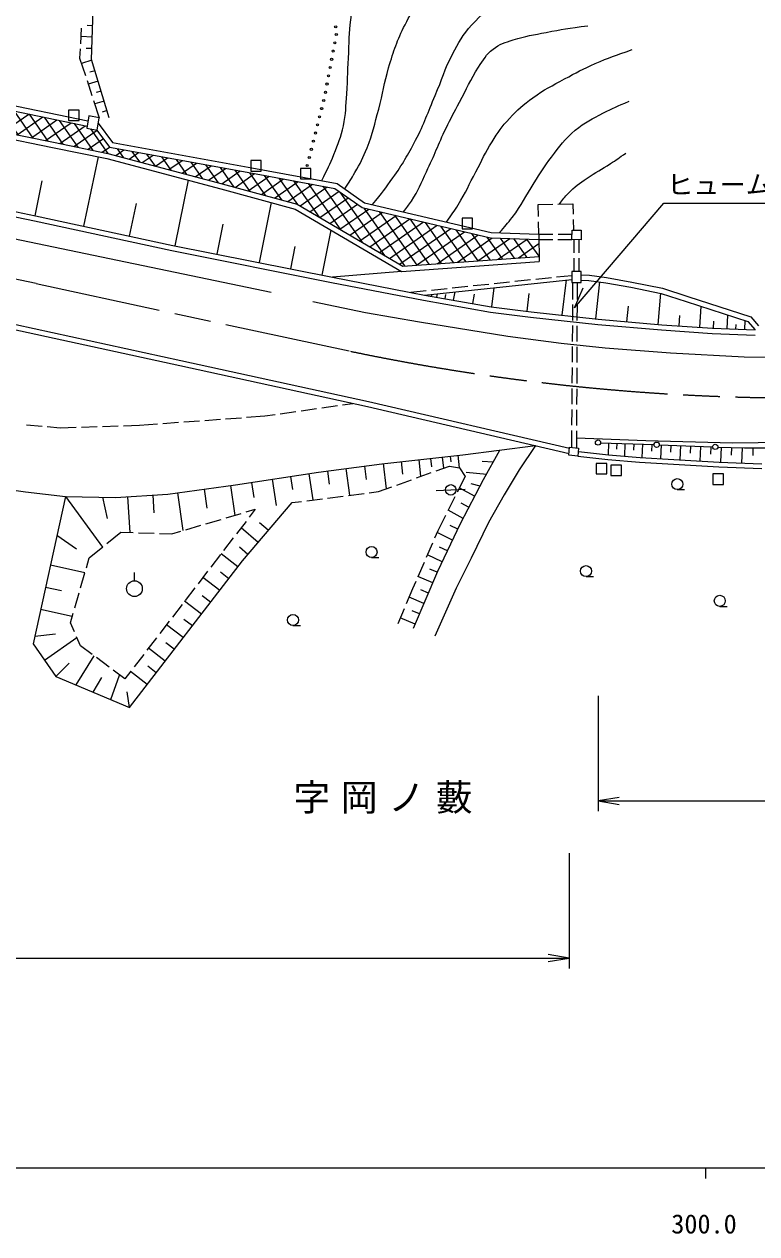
# Model space of a CAD drawing. Units: millimetres, scale not verified. Extents: x 40000 to 680000, y 20000 to 380000.
# Drawn here: x 303074 to 372872, y 198715 to 314055 of the extents above; entities that cross this region are included whole.
import ezdxf
from ezdxf.enums import TextEntityAlignment as Align

# ---------------------------------------------------------------- set-up
doc = ezdxf.new("R2010")
doc.units = ezdxf.units.MM
doc.header["$LTSCALE"] = 1000
doc.linetypes.add('CHAIN', pattern=[18.5, 12, -1.5, 3.5, -1.5])
for name, color, linetype, lineweight in [('M-BMK', 2, 'CHAIN', 13), ('M-BMK-ROW', 30, 'Continuous', 25), ('M-STR-HTXT', 7, 'Continuous', 13), ('M-STR-STRC', 7, 'Continuous', 25), ('M-TTL-BAND', 7, 'Continuous', 25), ('M-WORK', 1, 'Continuous', 13)]:
    doc.layers.add(name, color=color, linetype=linetype, lineweight=lineweight)
doc.layers.add('M-BMK-HTXT', color=7, linetype='Continuous')
doc.styles.add('ＭＳ ゴシック', font='')
doc.styles.get('ＭＳ ゴシック').set_extended_font_data('MS Gothic')

# ---------------------------------------------------------------- blocks, each defined once
blk = doc.blocks.new('open_arrow')
at = {"color": 0, "linetype": 'Continuous', "lineweight": -2}
blk.add_lwpolyline([(7.5, 1.25), (0, 0), (7.5, -1.25)], dxfattribs=at)

msp = doc.modelspace()

# ---------------------------------------------------------------- hatches: boundary and pattern name
at = {"layer": 'M-WORK'}
h = msp.add_hatch(dxfattribs=at)
h.set_pattern_fill('USER', color=256, style=0, pattern_type=2)
h.set_pattern_definition([(35, (352122, 291919), (-573.576, 819.152), []), (125, (352122, 291919), (-819.152, -573.576), [])])
h.paths.add_polyline_path([(352122, 291919), (352117, 293533), (352099, 293533), (347494, 293685), (335283, 296570), (332683, 298400), (324666, 299872), (311216, 302323), (310007, 303961), (309026, 304141), (309061, 304336), (276857, 311018), (274635, 311479), (274347, 309955), (274207, 309221), (274213, 309220), (290570, 305925), (305879, 302799), (311052, 301733), (321930, 298829), (329070, 296898), (339140, 290984)])

# ---------------------------------------------------------------- linework, layer by layer
at = {"layer": 'M-BMK'}
for q in [(237945, 302901), (334153, 282867)]:
    msp.add_line((304215, 289320), q, dxfattribs=at)
msp.add_arc((377158, 488417), 210000, 258.18301, 277.50979, dxfattribs=at)
at = {"layer": 'M-BMK-ROW'}
for p, q in [((308298, 305869), (307298, 305869)), ((307298, 305869), (307298, 304869)), ((308298, 304869), (308298, 305869)), ((307298, 304869), (308298, 304869)), ((325656, 301047), (324656, 301047)), ((324656, 301047), (324656, 300047)), ((325656, 300047), (325656, 301047)), ((324656, 300047), (325656, 300047)), ((330386, 300297), (329386, 300297)), ((329386, 300297), (329386, 299297)), ((330386, 299297), (330386, 300297)), ((329386, 299297), (330386, 299297)), ((345793, 295546), (344793, 295546)), ((344793, 295546), (344793, 294546)), ((345793, 294546), (345793, 295546)), ((344793, 294546), (345793, 294546)), ((358570, 272179), (357570, 272179)), ((357570, 272179), (357570, 271179)), ((357570, 271179), (358570, 271179)), ((358570, 271179), (358570, 272179)), ((359973, 272019), (358973, 272019)), ((358973, 272019), (358973, 271019)), ((359973, 271019), (359973, 272019)), ((369688, 271175), (368688, 271175)), ((368688, 271175), (368688, 270175)), ((369688, 270175), (369688, 271175)), ((358973, 271019), (359973, 271019)), ((368688, 270175), (369688, 270175))]:
    msp.add_line(p, q, dxfattribs=at)
at = {"layer": 'M-STR-HTXT'}
for p, q in [((355500, 287000), (356338, 288912)), ((357747, 250000), (357747, 239000)), ((357747, 240000), (435937, 240000)), ((355000, 235000), (355000, 224000)), ((89500, 225000), (355000, 225000))]:
    msp.add_line(p, q, dxfattribs=at)
msp.add_lwpolyline([(355500, 287000), (364000, 297000), (392750, 297000)], dxfattribs=at)
at = {"layer": 'M-STR-STRC'}
for p, q in [((357997, 274151), (363081, 273964)), ((363581, 273945), (368665, 273758)), ((369165, 273739), (371707, 273646)), ((371707, 273646), (374884, 273674))]:
    msp.add_line(p, q, dxfattribs=at)
for centre in [(357747, 274161), (363331, 273955), (368915, 273749)]:
    msp.add_circle(centre, 250, dxfattribs=at)
at = {"layer": 'M-TTL-BAND'}
for p, q in [((40000, 205000), (579000, 205000)), ((368000, 205000), (368000, 204000))]:
    msp.add_line(p, q, dxfattribs=at)
at = {"layer": 'M-WORK'}
for p, q in [((309497, 310701), (309677, 316396)), ((309598, 313905), (309062, 313922)), ((308496, 313689), (308424, 312190)), ((309565, 312833), (308457, 312868)), ((277223, 311453), (309152, 304828)), ((308400, 311691), (308358, 310821)), ((309530, 311725), (308976, 311743)), ((276857, 311018), (309061, 304336)), ((308358, 310821), (308902, 309159)), ((309522, 310621), (308522, 310320)), ((311176, 305127), (309497, 310701)), ((309822, 309622), (309323, 309471)), ((309058, 308684), (309525, 307258)), ((310123, 308623), (309172, 308336)), ((310410, 307671), (309934, 307528)), ((290570, 305925), (305879, 302799)), ((309680, 306783), (310224, 305121)), ((310696, 306720), (309790, 306447)), ((310969, 305814), (310516, 305677)), ((290470, 305435), (305779, 302309)), ((309239, 305302), (309026, 304141)), ((310224, 305121), (309239, 305302)), ((310011, 303960), (310224, 305121)), ((310134, 304631), (311500, 302780)), ((309026, 304141), (310011, 303960)), ((310007, 303961), (311216, 302323)), ((305779, 302309), (310937, 301246)), ((305879, 302799), (311052, 301733)), ((311216, 302323), (324666, 299872)), ((311500, 302780), (324756, 300364)), ((308740, 294797), (310167, 301405)), ((310937, 301246), (321800, 298347)), ((311052, 301733), (321930, 298829)), ((324756, 300364), (332881, 298872)), ((304114, 295795), (304799, 299105)), ((317467, 292916), (318716, 299170)), ((321930, 298829), (329070, 296898)), ((324666, 299872), (332683, 298400)), ((332881, 298872), (335492, 297034)), ((291569, 297879), (304061, 295295)), ((291670, 298369), (304165, 295785)), ((321800, 298347), (328875, 296433)), ((332683, 298400), (335283, 296570)), ((313103, 293855), (313776, 296972)), ((325480, 291317), (326623, 297040)), ((328875, 296433), (339021, 290474)), ((329070, 296898), (339140, 290984)), ((335283, 296570), (347494, 293685)), ((335492, 297034), (347560, 294184)), ((352027, 296876), (353429, 296899)), ((352064, 295704), (352027, 296876)), ((353929, 296907), (355330, 296929)), ((355330, 296929), (355366, 295926)), ((304061, 295295), (317144, 292471)), ((304165, 295785), (317245, 292961)), ((355383, 295427), (355418, 294424)), ((321474, 292116), (322045, 294978)), ((331477, 290119), (332332, 294402)), ((347560, 294184), (352116, 294033)), ((352116, 294033), (352079, 295204)), ((355263, 293513), (355275, 294426)), ((355275, 294426), (356151, 294414)), ((356151, 294414), (356139, 293501)), ((300025, 294026), (326599, 288512)), ((347494, 293685), (352099, 293533)), ((352099, 293533), (353431, 293524)), ((352116, 294033), (352123, 291417)), ((352116, 294033), (353443, 294033)), ((353931, 293521), (355263, 293513)), ((353943, 294034), (355270, 294034)), ((356139, 293501), (355263, 293513)), ((355444, 293510), (355444, 292244)), ((355906, 293504), (355915, 292240)), ((317144, 292471), (332361, 289433)), ((317245, 292961), (332457, 289924)), ((328479, 290718), (328906, 292859)), ((339140, 290984), (352122, 291919)), ((339021, 290474), (352123, 291417)), ((355444, 291744), (355444, 290477)), ((355919, 291740), (355929, 290477)), ((339021, 290474), (332457, 289924)), ((332457, 289924), (341222, 288219)), ((341222, 288219), (355250, 289721)), ((351317, 289664), (349825, 289508)), ((353306, 289872), (351814, 289716)), ((355250, 290076), (353803, 289925)), ((354344, 286307), (354737, 289666)), ((355250, 290477), (355250, 289423)), ((356138, 290477), (355250, 290477)), ((356116, 289651), (356877, 289617)), ((356138, 289423), (356138, 290477)), ((356138, 290151), (356922, 290115)), ((356877, 289617), (358490, 289396)), ((356922, 290115), (358568, 289890)), ((358568, 289890), (360960, 289464)), ((332361, 289433), (341131, 287727)), ((341371, 288623), (339924, 288471)), ((343360, 288831), (341868, 288675)), ((345349, 289039), (343857, 288883)), ((343987, 287731), (344128, 288530)), ((347338, 289248), (345846, 289091)), ((347626, 287092), (347841, 288927)), ((349327, 289456), (347836, 289300)), ((350985, 286699), (351182, 288379)), ((355250, 289423), (356138, 289423)), ((355349, 287813), (355361, 289423)), ((355752, 289423), (355746, 287792)), ((357538, 285952), (357920, 289474)), ((358490, 289396), (360867, 288973)), ((360867, 288973), (363770, 288387)), ((360960, 289464), (363896, 288872)), ((363474, 285427), (363734, 288395)), ((363770, 288387), (366134, 287627)), ((363896, 288872), (366288, 288102)), ((330559, 287609), (335594, 286570)), ((341131, 287727), (347488, 286605)), ((341222, 288219), (347563, 287100)), ((341896, 288100), (341926, 288268)), ((342389, 288013), (342448, 288350)), ((343188, 287872), (343258, 288271)), ((345806, 287410), (345967, 288319)), ((355335, 285813), (355346, 287313)), ((355744, 287292), (355738, 285792)), ((366134, 287627), (372009, 285703)), ((366288, 288102), (372291, 286137)), ((296430, 286182), (317890, 281507)), ((296537, 286671), (317996, 281995)), ((335594, 286570), (340735, 285664)), ((347488, 286605), (351314, 286124)), ((347563, 287100), (351372, 286620)), ((351314, 286124), (357717, 285430)), ((351372, 286620), (357766, 285928)), ((360506, 285687), (360636, 287171)), ((365463, 285287), (365529, 286282)), ((367452, 285155), (367584, 287145)), ((370056, 285020), (370107, 286323)), ((372291, 286137), (373049, 285296)), ((340735, 285664), (349154, 284306)), ((355321, 283813), (355331, 285313)), ((355736, 285292), (355731, 283792)), ((357717, 285430), (363802, 284896)), ((357766, 285928), (363840, 285395)), ((363802, 284896), (368636, 284576)), ((363840, 285395), (368662, 285075)), ((368662, 285075), (372718, 284916)), ((368753, 285071), (368779, 285723)), ((370887, 284988), (370904, 285404)), ((371719, 284955), (371752, 285787)), ((372009, 285703), (372718, 284916)), ((349154, 284306), (354242, 283640)), ((368636, 284576), (372719, 284416)), ((354242, 283640), (358425, 283187)), ((355306, 281813), (355317, 283313)), ((355729, 283292), (355723, 281792)), ((358425, 283187), (364659, 282734)), ((364659, 282734), (371665, 282334)), ((317890, 281507), (335769, 277591)), ((317996, 281995), (335879, 278079)), ((371665, 282334), (378192, 282281)), ((355292, 279813), (355303, 281313)), ((355722, 281292), (355716, 279792)), ((355278, 277813), (355289, 279313)), ((355714, 279292), (355709, 277792)), ((335879, 278079), (355033, 273629)), ((325995, 276700), (326975, 276839)), ((327470, 276910), (328955, 277121)), ((329450, 277191), (330935, 277402)), ((331430, 277473), (332915, 277684)), ((333410, 277754), (334390, 277893)), ((335769, 277591), (354987, 273126)), ((355264, 275813), (355274, 277313)), ((355707, 277292), (355701, 275792)), ((303278, 275847), (304773, 275721)), ((305271, 275679), (306516, 275574)), ((308536, 275640), (310035, 275689)), ((310534, 275705), (312034, 275754)), ((312533, 275770), (314053, 275819)), ((314053, 275819), (315786, 275947)), ((316284, 275984), (317780, 276094)), ((318279, 276131), (319775, 276241)), ((320273, 276278), (321769, 276388)), ((322268, 276425), (323764, 276535)), ((324263, 276572), (325995, 276700)), ((306516, 275574), (308036, 275624)), ((355249, 273702), (355260, 275313)), ((355699, 275292), (355693, 273661)), ((355697, 274625), (362295, 274366)), ((344851, 272995), (351788, 273869)), ((346844, 270635), (348385, 273441)), ((351788, 273869), (350237, 271571)), ((354971, 272951), (355042, 273721)), ((355042, 273721), (355894, 273643)), ((355894, 273643), (355823, 272872)), ((358746, 274124), (358705, 273008)), ((359527, 274095), (359506, 273537)), ((360308, 274066), (360264, 272873)), ((361143, 274035), (361121, 273439)), ((361978, 274005), (361931, 272734)), ((362295, 274366), (370567, 274126)), ((362868, 273972), (362844, 273336)), ((363758, 273939), (363709, 272623)), ((364679, 273905), (364654, 273247)), ((365600, 273871), (365550, 272511)), ((366552, 273836), (366527, 273156)), ((367504, 273801), (367452, 272401)), ((368483, 273765), (368457, 273065)), ((369463, 273728), (369410, 272291)), ((370469, 273691), (370443, 272972)), ((370567, 274126), (381876, 274286)), ((371476, 273654), (371422, 272209)), ((372488, 273653), (372494, 272930)), ((337150, 272147), (344851, 272995)), ((338974, 272348), (339107, 271140)), ((340665, 272534), (340841, 270932)), ((341787, 272658), (341875, 271857)), ((342908, 272781), (343026, 271718)), ((343653, 272863), (343711, 272332)), ((344397, 272945), (344529, 271751)), ((347760, 272303), (346710, 272342)), ((355823, 272872), (354971, 272951)), ((355823, 272872), (358693, 272557)), ((355872, 273319), (358736, 273005)), ((358693, 272557), (361712, 272296)), ((358736, 273005), (361745, 272745)), ((361712, 272296), (364944, 272095)), ((361745, 272745), (364971, 272544)), ((364971, 272544), (369276, 272296)), ((369276, 272296), (373360, 272131)), ((323218, 270124), (331114, 271331)), ((330200, 271192), (330583, 268687)), ((331114, 271331), (337150, 272147)), ((331955, 271445), (332125, 270190)), ((333712, 271682), (334057, 269132)), ((335497, 271924), (335670, 270649)), ((337283, 272162), (337549, 269746)), ((340450, 270791), (341861, 271299)), ((342332, 271468), (343597, 271924)), ((343597, 271924), (344533, 271750)), ((344533, 271750), (345076, 270924)), ((347152, 271132), (345181, 271323)), ((350237, 271571), (348801, 269178)), ((364944, 272095), (369254, 271847)), ((369254, 271847), (373351, 271681)), ((299726, 269961), (303185, 269472)), ((316758, 269243), (323218, 270124)), ((322742, 270059), (323128, 267223)), ((324724, 270354), (324940, 268939)), ((326704, 270657), (327086, 268160)), ((328452, 270924), (328643, 269676)), ((336832, 269488), (338098, 269944)), ((338568, 270113), (339980, 270621)), ((345076, 270924), (344337, 269447)), ((344658, 266459), (346844, 270635)), ((346518, 270012), (345659, 270235)), ((303185, 269472), (307002, 269015)), ((307002, 269015), (303919, 254982)), ((307002, 269015), (311766, 268917)), ((307002, 269015), (310529, 264198)), ((310526, 268942), (310982, 266933)), ((311766, 268917), (316758, 269243)), ((312930, 268993), (313152, 265586)), ((315314, 269149), (315425, 267446)), ((317692, 269371), (318184, 265764)), ((320217, 269715), (320463, 267911)), ((329998, 268612), (331485, 268803)), ((331981, 268866), (333469, 269057)), ((333965, 269121), (335453, 269311)), ((335949, 269375), (336832, 269488)), ((342327, 269585), (343719, 269650)), ((344113, 269000), (343441, 267659)), ((343719, 269650), (345090, 269715)), ((346030, 269030), (344529, 269831)), ((348801, 269178), (347322, 266546)), ((365300, 269672), (366000, 269672)), ((323887, 262889), (328618, 268436)), ((324228, 267547), (325092, 267802)), ((325092, 267802), (324511, 267046)), ((328618, 268436), (329502, 268549)), ((344908, 266928), (343462, 267701)), ((345469, 267979), (344719, 268380)), ((320392, 266415), (321830, 266840)), ((322310, 266981), (323749, 267406)), ((324206, 266649), (323293, 265460)), ((326326, 265803), (325505, 266503)), ((342472, 261891), (344658, 266459)), ((343217, 267212), (342477, 265736)), ((347322, 266546), (345647, 263131)), ((306193, 265332), (308042, 264026)), ((310962, 264550), (312269, 265616)), ((312269, 265616), (313450, 265576)), ((313950, 265560), (315449, 265509)), ((315949, 265493), (317130, 265453)), ((317130, 265453), (317994, 265708)), ((318473, 265849), (319912, 266274)), ((325373, 264631), (323732, 266032)), ((342477, 265736), (342173, 265035)), ((343896, 264868), (342409, 265579)), ((344392, 265903), (343652, 266257)), ((309267, 263169), (310574, 264234)), ((322988, 265063), (322074, 263874)), ((324393, 263482), (323572, 264182)), ((341974, 264576), (341377, 263200)), ((343398, 263827), (342655, 264183)), ((308995, 262230), (309267, 263169)), ((321770, 263477), (320856, 262288)), ((323441, 262311), (321829, 263555)), ((336168, 263199), (336868, 263199)), ((342900, 262786), (341491, 263461)), ((345647, 263131), (344234, 260281)), ((305570, 262498), (308864, 261775)), ((313098, 248913), (323887, 262889)), ((320551, 261891), (319637, 260702)), ((340166, 256475), (342472, 261891)), ((341178, 262741), (340582, 261365)), ((342432, 261798), (341713, 262104)), ((308439, 260309), (308856, 261750)), ((313577, 260982), (313577, 261786)), ((321699, 260054), (320093, 261294)), ((322570, 261182), (321764, 261805)), ((340383, 260906), (340079, 260205)), ((342003, 260791), (340593, 261392)), ((356601, 261378), (357301, 261378)), ((305106, 260387), (306615, 260056)), ((307883, 258388), (308300, 259829)), ((319333, 260305), (318419, 259116)), ((320831, 258930), (320028, 259550)), ((340079, 260205), (339467, 258771)), ((341583, 259804), (340878, 260104)), ((344234, 260281), (342189, 255692)), ((318115, 258719), (317201, 257529)), ((319963, 257806), (318362, 259041)), ((341163, 258817), (339744, 259421)), ((369346, 258546), (370046, 258546)), ((304642, 258276), (307659, 257613)), ((307472, 256970), (307744, 257908)), ((319098, 256685), (318298, 257303)), ((339271, 258311), (338660, 256877)), ((340318, 256831), (338898, 257435)), ((340740, 257824), (340031, 258126)), ((307860, 256105), (307472, 256970)), ((316896, 257133), (315982, 255943)), ((318233, 255564), (316637, 256796)), ((328683, 256725), (329383, 256725)), ((303919, 254982), (306072, 251871)), ((304076, 255698), (306070, 255921)), ((305004, 253415), (308103, 255561)), ((308451, 254783), (308064, 255648)), ((315678, 255547), (314764, 254357)), ((317371, 254448), (316573, 255064)), ((308010, 251055), (309738, 253816)), ((309557, 253952), (308451, 254783)), ((314460, 253961), (313546, 252771)), ((316509, 253331), (314919, 254558)), ((306072, 251871), (307354, 253115)), ((311155, 252750), (309956, 253652)), ((315649, 252218), (314854, 252832)), ((306072, 251871), (313098, 248913)), ((309638, 250370), (310485, 251758)), ((311328, 249658), (312159, 251996)), ((312660, 251619), (311555, 252450)), ((313241, 252375), (312660, 251619)), ((314790, 251105), (313206, 252328)), ((313098, 248913), (312872, 250396))]:
    msp.add_line(p, q, dxfattribs=at)
for centre, radius in [((332749, 313798), 100), ((332808, 313066), 100), ((332514, 311494), 100), ((332661, 312280), 100), ((332367, 310707), 100), ((332073, 309134), 100), ((332220, 309921), 100), ((331926, 308348), 100), ((331606, 306781), 100), ((331779, 307562), 100), ((331411, 306005), 100), ((331019, 304454), 100), ((331215, 305230), 100), ((330824, 303678), 100), ((330432, 302127), 100), ((330628, 302902), 100), ((330237, 301351), 100), ((330041, 300575), 100), ((343719, 269650), 500), ((365299, 270197), 525), ((336168, 263724), 525), ((356600, 261903), 525), ((313577, 260232), 750), ((369346, 259071), 525), ((328683, 257250), 525)]:
    msp.add_circle(centre, radius, dxfattribs=at)
for points, knots in [([(331419, 299141), (332007, 300296), (332179, 300640), (332578, 301639), (332993, 302677), (333237, 303265), (333484, 304356), (333750, 305529), (333713, 306220), (333804, 307420), (333920, 308957), (333898, 309823), (333990, 311362), (334075, 312769), (334018, 313571), (334256, 314959), (334475, 316233), (334610, 316964), (335109, 318156), (335608, 319348), (335925, 319794), (336787, 321006)], [0, 0, 0, 0, 1, 1, 1, 2, 2, 2, 3, 3, 3, 4, 4, 4, 5, 5, 5, 6, 6, 6, 7, 7, 7, 7]), ([(333611, 298358), (334093, 299068), (334226, 299282), (334581, 299898), (335094, 300788), (335350, 301308), (335735, 302260), (336300, 303658), (336455, 304501), (336854, 305954), (337274, 307484), (337341, 308386), (337795, 309906), (338286, 311549), (338591, 312475), (339358, 314009), (339798, 314888), (340099, 315365), (340726, 316122), (341396, 316932), (341875, 317308), (342733, 317916), (343653, 318568), (344241, 318825), (345255, 319319), (346263, 319811), (346636, 319954), (347901, 320438)], [0, 0, 0, 0, 1, 1, 1, 2, 2, 2, 3, 3, 3, 4, 4, 4, 5, 5, 5, 6, 6, 6, 7, 7, 7, 8, 8, 8, 9, 9, 9, 9]), ([(336252, 296855), (337216, 298020), (337489, 298375), (338208, 299404), (339145, 300747), (339609, 301548), (340366, 303001), (341207, 304615), (341521, 305595), (342239, 307267), (342893, 308791), (343099, 309720), (343878, 311184), (344492, 312338), (344842, 313009), (345716, 313981), (346674, 315047), (347328, 315584), (348593, 316259), (349922, 316967), (350779, 317133), (352230, 317537), (353943, 318016), (354606, 318088), (356705, 318377)], [0, 0, 0, 0, 1, 1, 1, 2, 2, 2, 3, 3, 3, 4, 4, 4, 5, 5, 5, 6, 6, 6, 7, 7, 7, 8, 8, 8, 8]), ([(339197, 296159), (339577, 296617), (339680, 296775), (339963, 297189), (340658, 298202), (340867, 298880), (341402, 299986), (342176, 301588), (342501, 302536), (343267, 304142), (343735, 305124), (344044, 305651), (344552, 306613), (345244, 307922), (345552, 308704), (346364, 309943), (346838, 310668), (347063, 311146), (347749, 311675), (348401, 312178), (348885, 312293), (349667, 312554), (350862, 312953), (351576, 313025), (352811, 313273), (354350, 313582), (354878, 313647), (356780, 313913)], [0, 0, 0, 0, 1, 1, 1, 2, 2, 2, 3, 3, 3, 4, 4, 4, 5, 5, 5, 6, 6, 6, 7, 7, 7, 8, 8, 8, 9, 9, 9, 9]), ([(343313, 295187), (343864, 295952), (344011, 296183), (344425, 296843), (345166, 298021), (345445, 298760), (346104, 299986), (346704, 301102), (346969, 301768), (347649, 302837), (348232, 303753), (348566, 304274), (349301, 305075), (350088, 305933), (350596, 306361), (351539, 307046), (352644, 307850), (353351, 308172), (354549, 308831), (355670, 309448), (356310, 309776), (357479, 310296), (358821, 310893), (359315, 311053), (360996, 311628)], [0, 0, 0, 0, 1, 1, 1, 2, 2, 2, 3, 3, 3, 4, 4, 4, 5, 5, 5, 6, 6, 6, 7, 7, 7, 8, 8, 8, 8]), ([(348323, 294158), (348938, 294814), (349108, 295033), (349574, 295624), (350517, 296822), (350824, 297647), (351652, 298927), (352278, 299897), (352603, 300460), (353304, 301378), (354113, 302439), (354546, 303079), (355568, 303936), (356513, 304728), (357166, 305017), (358259, 305587), (359192, 306075), (359539, 306226), (360710, 306706)], [0, 0, 0, 0, 1, 1, 1, 2, 2, 2, 3, 3, 3, 4, 4, 4, 5, 5, 5, 6, 6, 6, 6]), ([(354075, 296909), (354432, 297403), (354566, 297554), (354920, 297933), (355530, 298585), (355967, 298856), (356696, 299371), (357535, 299965), (358076, 300189), (358934, 300757), (359516, 301142), (359707, 301272), (360408, 301769)], [0, 0, 0, 0, 1, 1, 1, 2, 2, 2, 3, 3, 3, 4, 4, 4, 4])]:
    msp.add_open_spline(points, degree=3, knots=knots, dxfattribs=at)

# ---------------------------------------------------------------- block references
at = {"layer": 'M-STR-HTXT', "xscale": 267, "yscale": 267}
msp.add_blockref('open_arrow', (357747, 240000), dxfattribs=at)
at = {"layer": 'M-STR-HTXT', "xscale": 267, "yscale": 267, "rotation": 180}
msp.add_blockref('open_arrow', (355000, 225000), dxfattribs=at)

# ---------------------------------------------------------------- texts
at = {"layer": 'M-BMK-HTXT', "insert": (337756, 240190), "char_height": 2566, "attachment_point": 5, "style": 'ＭＳ ゴシック'}
msp.add_mtext('\\T1.29;字岡ノ藪', dxfattribs=at)
at = {"layer": 'M-STR-HTXT', "style": 'ＭＳ ゴシック'}
msp.add_text('ヒューム管 φ300 L=18.0', height=1833, dxfattribs=at).set_placement((378375, 298750), align=Align.MIDDLE_CENTER)
at = {"layer": 'M-TTL-BAND', "style": 'ＭＳ ゴシック'}
msp.add_text('300.0', height=1833, dxfattribs=at).set_placement((367844, 198195), align=Align.BOTTOM_CENTER)

doc.saveas('drawing.dxf')
